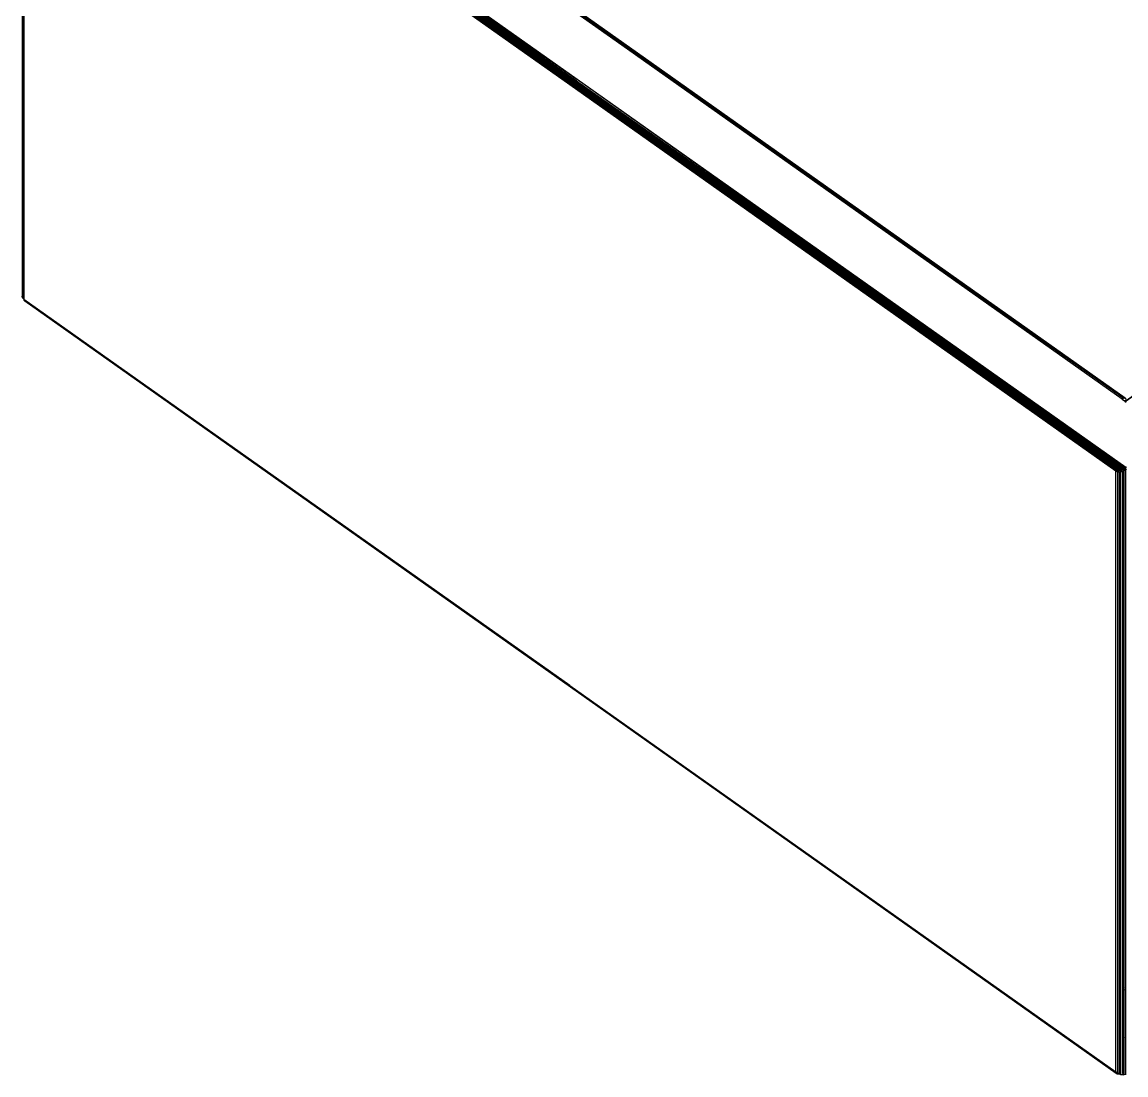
# Model space of a CAD drawing. Header units: inches. Extents: x 12 to 4610, y 7 to 3258.
# Drawn here: x 2523 to 3228, y 1514 to 2186 of the extents above; entities that cross this region are included whole.
import ezdxf

# ---------------------------------------------------------------- set-up
doc = ezdxf.new("R2010")
doc.units = ezdxf.units.IN
doc.header["$MEASUREMENT"] = 0

msp = doc.modelspace()

# ---------------------------------------------------------------- linework, layer by layer
for p, q in [((2905.61, 2170.85), (2586.08, 2396.8)), ((2586.98, 2396.88), (3226.23, 1945.46)), ((2905.61, 2170.85), (2586.98, 2396.88)), ((3226.23, 1945.46), (2587.87, 2396.85)), ((2522.63, 2394), (2522.63, 2010.75)), ((2522.94, 2392.92), (2522.94, 2009.67)), ((2872.47, 2145.45), (2523.8, 2392)), ((2523.8, 2392), (2523.8, 2008.75)), ((2523.84, 2392.47), (3221.62, 1899.11)), ((2872.47, 2145.45), (2523.84, 2392.47)), ((3221.62, 1899.11), (2523.95, 2392.97)), ((2523.95, 2392.97), (3222.16, 1899.35)), ((2524.12, 2393.49), (3222.78, 1899.61)), ((3222.16, 1899.35), (2524.12, 2393.49)), ((3222.78, 1899.61), (2524.36, 2394.03)), ((2524.36, 2394.03), (3223.48, 1899.89)), ((2524.65, 2394.56), (3224.23, 1900.17)), ((3223.48, 1899.89), (2524.65, 2394.56)), ((2524.99, 2395.09), (3225.04, 1900.42)), ((2524.99, 2395.09), (3224.23, 1900.17)), ((2525.38, 2395.58), (3225.89, 1900.63)), ((3225.04, 1900.42), (2525.38, 2395.58)), ((2525.79, 2396.04), (2877.12, 2149)), ((3225.89, 1900.63), (2525.79, 2396.04)), ((2525.79, 2396.04), (3226.77, 1900.79)), ((2877.12, 2149), (2526.8, 2396.71)), ((3226.23, 1945.46), (2588.71, 2396.68)), ((2588.71, 2396.68), (3227.15, 1945.49)), ((2589.57, 2396.33), (3227.15, 1945.49)), ((3868.71, 2396.71), (3227.14, 1943.48)), ((3227.14, 1943.48), (3867.37, 2396.43)), ((3227.15, 1945.49), (2866.8, 2200.33)), ((3225.14, 1944.9), (2905.61, 2170.85)), ((3226.23, 1945.46), (2905.61, 2170.85)), ((3549.1, 2169.83), (3227.14, 1943.48)), ((3221.15, 1898.91), (2872.47, 2145.45)), ((3221.62, 1899.11), (2872.47, 2145.45)), ((3226.77, 1900.79), (2877.12, 2149)), ((3227.1, 1901.06), (2877.12, 2149)), ((3227.43, 1901.29), (2877.12, 2149)), ((2522.94, 2009.67), (2522.63, 2010.75)), ((2523.8, 2008.75), (2522.94, 2009.67)), ((2523.8, 2008.75), (2872.47, 1762.2)), ((2523.87, 2008.23), (2523.8, 2008.75)), ((2524.04, 2007.8), (2523.87, 2008.23)), ((2872.47, 1762.2), (2523.87, 2008.23)), ((2523.87, 2008.23), (3221.36, 1514.72)), ((2524.32, 2007.49), (2524.04, 2007.8)), ((3221.36, 1514.72), (2524.04, 2007.8)), ((3221.98, 1514.24), (2524.32, 2007.49)), ((3221.36, 1514.72), (2524.32, 2007.49)), ((3226.23, 1945.46), (3225.14, 1944.9)), ((3225.14, 1944.9), (3226.66, 1943.83)), ((3227.15, 1945.49), (3226.23, 1945.46)), ((3226.66, 1943.83), (3227.84, 1944.66)), ((3226.66, 1943.83), (3227.14, 1943.48)), ((3227.14, 1943.48), (3227.82, 1943.01)), ((3227.76, 1945.01), (3227.15, 1945.49)), ((3221.62, 1899.11), (3221.15, 1898.91)), ((3221.15, 1515.65), (3221.15, 1898.91)), ((3221.15, 1898.91), (3222.09, 1898.58)), ((3221.9, 1899.23), (3221.62, 1899.11)), ((3222.16, 1899.35), (3221.9, 1899.23)), ((3222.09, 1898.58), (3221.9, 1899.23)), ((3222.09, 1898.58), (3222.56, 1899.2)), ((3222.56, 1898.98), (3222.09, 1898.58)), ((3222.09, 1898.58), (3223.19, 1898.47)), ((3222.09, 1898.58), (3222.09, 1514.81)), ((3222.78, 1899.61), (3222.16, 1899.35)), ((3222.16, 1899.35), (3222.83, 1899.59)), ((3222.56, 1899.2), (3222.83, 1899.59)), ((3223.03, 1899.38), (3222.56, 1898.98)), ((3222.56, 1899.2), (3222.56, 1898.98)), ((3223.48, 1899.89), (3222.78, 1899.61)), ((3222.83, 1899.59), (3222.78, 1899.61)), ((3222.83, 1899.59), (3223.48, 1899.89)), ((3222.83, 1899.59), (3223.03, 1899.61)), ((3223.03, 1899.61), (3223.34, 1899.65)), ((3223.34, 1899.65), (3223.03, 1899.38)), ((3223.03, 1899.38), (3223.03, 1899.61)), ((3223.19, 1898.47), (3224.37, 1898.6)), ((3223.19, 1898.47), (3223.19, 1514.17)), ((3223.34, 1899.65), (3223.69, 1899.69)), ((3223.76, 1899.99), (3223.48, 1899.89)), ((3223.48, 1899.89), (3223.85, 1899.93)), ((3223.69, 1899.69), (3224.58, 1899.79)), ((3224.37, 1898.6), (3223.69, 1899.69)), ((3224.12, 1900.12), (3223.76, 1899.99)), ((3223.76, 1899.99), (3223.85, 1899.93)), ((3223.85, 1899.93), (3223.91, 1899.94)), ((3224.17, 1900), (3223.91, 1899.94)), ((3223.91, 1899.94), (3224.32, 1899.98)), ((3224.23, 1900.17), (3224.12, 1900.12)), ((3224.24, 1900.04), (3224.12, 1900.12)), ((3224.24, 1900.04), (3224.17, 1900)), ((3225.04, 1900.42), (3224.23, 1900.17)), ((3224.23, 1900.17), (3224.48, 1900.15)), ((3224.48, 1900.15), (3224.24, 1900.04)), ((3224.32, 1899.98), (3224.24, 1900.04)), ((3224.32, 1899.98), (3224.68, 1900.01)), ((3224.64, 1899.81), (3224.37, 1898.6)), ((3224.37, 1898.6), (3225.51, 1898.97)), ((3224.37, 1513.78), (3224.37, 1898.6)), ((3224.71, 1900.13), (3224.48, 1900.15)), ((3224.58, 1899.79), (3224.64, 1899.81)), ((3224.64, 1899.81), (3224.97, 1899.93)), ((3224.64, 1899.81), (3225.18, 1899.78)), ((3224.71, 1900.13), (3224.68, 1900.01)), ((3224.68, 1900.01), (3224.82, 1900.03)), ((3224.71, 1900.13), (3224.82, 1900.03)), ((3224.71, 1900.13), (3225.16, 1900.1)), ((3224.82, 1900.03), (3225.24, 1900.07)), ((3224.97, 1899.93), (3225.3, 1900.05)), ((3224.97, 1899.93), (3225.18, 1899.78)), ((3225.89, 1900.63), (3225.04, 1900.42)), ((3225.24, 1900.07), (3225.16, 1900.1)), ((3225.37, 1900.02), (3225.18, 1899.78)), ((3225.18, 1899.78), (3225.79, 1899.75)), ((3225.24, 1900.07), (3225.24, 1900.1)), ((3225.24, 1900.07), (3225.31, 1900.09)), ((3225.3, 1900.05), (3225.33, 1900.08)), ((3225.37, 1900.02), (3225.3, 1900.05)), ((3225.31, 1900.09), (3225.33, 1900.08)), ((3225.33, 1900.08), (3225.42, 1900.09)), ((3225.33, 1900.08), (3225.38, 1900.04)), ((3225.38, 1900.04), (3225.37, 1900.02)), ((3225.42, 1900.09), (3225.38, 1900.04)), ((3225.42, 1900.09), (3225.6, 1900.3)), ((3225.42, 1900.09), (3225.64, 1900.2)), ((3225.89, 1899.96), (3225.42, 1900.09)), ((3225.42, 1900.09), (3225.89, 1899.91)), ((3225.51, 1898.97), (3225.64, 1899.04)), ((3225.51, 1898.97), (3225.51, 1662.96)), ((3225.6, 1900.3), (3225.64, 1900.34)), ((3225.64, 1900.27), (3225.6, 1900.3)), ((3225.64, 1900.34), (3225.81, 1900.54)), ((3225.64, 1900.27), (3225.64, 1900.34)), ((3225.7, 1900.23), (3225.64, 1900.27)), ((3225.64, 1900.2), (3225.64, 1900.27)), ((3225.64, 1900.2), (3225.7, 1900.23)), ((3225.64, 1899.04), (3225.89, 1899.19)), ((3225.64, 1662.84), (3225.64, 1899.04)), ((3225.7, 1900.23), (3225.89, 1900.32)), ((3225.79, 1899.75), (3226.08, 1899.73)), ((3225.81, 1900.54), (3225.89, 1900.63)), ((3225.89, 1900.49), (3225.81, 1900.54)), ((3225.98, 1900.65), (3225.89, 1900.63)), ((3225.89, 1900.63), (3225.98, 1900.48)), ((3225.89, 1900.49), (3225.89, 1900.63)), ((3225.89, 1900.32), (3225.89, 1900.49)), ((3225.98, 1900.43), (3225.89, 1900.49)), ((3225.89, 1900.32), (3225.98, 1900.36)), ((3225.89, 1899.91), (3225.89, 1899.96)), ((3225.98, 1899.94), (3225.89, 1899.96)), ((3225.89, 1899.91), (3225.98, 1899.88)), ((3225.89, 1899.19), (3225.98, 1899.24)), ((3225.89, 1662.6), (3225.89, 1899.19)), ((3226.27, 1900.7), (3225.98, 1900.65)), ((3225.98, 1900.48), (3225.98, 1900.65)), ((3225.98, 1900.48), (3226.03, 1900.39)), ((3225.98, 1900.43), (3225.98, 1900.48)), ((3225.98, 1900.36), (3225.98, 1900.43)), ((3226.03, 1900.39), (3225.98, 1900.43)), ((3225.98, 1900.36), (3226.03, 1900.39)), ((3225.98, 1899.88), (3225.98, 1899.94)), ((3226.19, 1899.88), (3225.98, 1899.94)), ((3225.98, 1899.88), (3226.32, 1899.75)), ((3225.98, 1899.24), (3226.32, 1899.45)), ((3225.98, 1662.52), (3225.98, 1899.24)), ((3226.03, 1900.39), (3226.32, 1900.54)), ((3226.32, 1899.64), (3226.08, 1899.73)), ((3226.08, 1899.73), (3226.32, 1899.72)), ((3226.32, 1899.79), (3226.19, 1899.88)), ((3226.32, 1899.84), (3226.19, 1899.88)), ((3226.32, 1900.71), (3226.27, 1900.7)), ((3226.27, 1900.7), (3226.32, 1900.66)), ((3226.31, 1662.2), (3226.32, 1899.45)), ((3226.77, 1900.79), (3226.32, 1900.71)), ((3226.32, 1900.71), (3226.78, 1900.77)), ((3226.32, 1900.66), (3226.32, 1900.71)), ((3226.32, 1900.54), (3226.32, 1900.66)), ((3226.32, 1900.66), (3226.43, 1900.59)), ((3226.32, 1900.54), (3226.43, 1900.59)), ((3226.32, 1899.79), (3226.32, 1899.84)), ((3226.36, 1899.83), (3226.32, 1899.84)), ((3226.32, 1899.75), (3226.32, 1899.79)), ((3226.43, 1899.71), (3226.32, 1899.79)), ((3226.32, 1899.75), (3226.43, 1899.71)), ((3226.32, 1899.64), (3226.32, 1899.72)), ((3226.32, 1899.72), (3226.43, 1899.71)), ((3226.51, 1899.56), (3226.32, 1899.64)), ((3226.32, 1899.45), (3226.51, 1899.56)), ((3226.36, 1899.83), (3226.43, 1899.71)), ((3226.7, 1899.74), (3226.36, 1899.83)), ((3226.43, 1900.59), (3226.78, 1900.77)), ((3226.43, 1899.71), (3226.64, 1899.69)), ((3226.43, 1899.71), (3226.51, 1899.56)), ((3226.51, 1899.56), (3226.64, 1899.69)), ((3226.51, 1661.82), (3226.51, 1899.56)), ((3226.64, 1899.69), (3226.7, 1899.74)), ((3226.64, 1899.69), (3227.09, 1899.64)), ((3227.09, 1899.64), (3226.7, 1899.74)), ((3227.1, 1901.06), (3226.77, 1900.79)), ((3226.78, 1900.77), (3226.77, 1900.79)), ((3226.78, 1900.77), (3226.85, 1900.51)), ((3226.85, 1900.51), (3227.1, 1901.06)), ((3226.85, 1900.51), (3227.23, 1900.71)), ((3226.85, 1900.51), (3226.93, 1900.22)), ((3226.93, 1900.22), (3227.23, 1900.58)), ((3227.23, 1900.27), (3226.93, 1900.22)), ((3226.93, 1900.22), (3226.98, 1900.03)), ((3226.93, 1900.22), (3227.08, 1900.12)), ((3226.98, 1900.03), (3227.08, 1900.12)), ((3226.98, 1900.03), (3227.01, 1899.93)), ((3227.15, 1900.07), (3227.01, 1899.93)), ((3227.01, 1899.93), (3227.09, 1899.64)), ((3227.01, 1899.93), (3227.29, 1899.89)), ((3227.08, 1900.12), (3227.23, 1900.27)), ((3227.08, 1900.12), (3227.15, 1900.07)), ((3227.09, 1899.64), (3227.29, 1899.78)), ((3227.23, 1901.15), (3227.1, 1901.06)), ((3227.1, 1901.06), (3227.23, 1900.96)), ((3227.29, 1900.21), (3227.15, 1900.07)), ((3227.15, 1900.07), (3227.29, 1899.97)), ((3227.29, 1901.2), (3227.23, 1901.15)), ((3227.23, 1900.96), (3227.23, 1901.15)), ((3227.23, 1900.71), (3227.23, 1900.96)), ((3227.23, 1900.96), (3227.29, 1900.92)), ((3227.23, 1900.71), (3227.29, 1900.75)), ((3227.23, 1900.58), (3227.23, 1900.71)), ((3227.23, 1900.58), (3227.29, 1900.66)), ((3227.23, 1900.27), (3227.23, 1900.58)), ((3227.23, 1900.27), (3227.29, 1900.34)), ((3227.37, 1901.25), (3227.29, 1901.2)), ((3227.29, 1901.2), (3227.29, 1900.92)), ((3227.29, 1900.92), (3227.29, 1900.75)), ((3227.29, 1900.92), (3227.37, 1900.86)), ((3227.29, 1900.75), (3227.37, 1900.79)), ((3227.29, 1900.75), (3227.29, 1900.66)), ((3227.29, 1900.66), (3227.37, 1900.75)), ((3227.29, 1900.66), (3227.29, 1900.34)), ((3227.29, 1900.34), (3227.37, 1900.48)), ((3227.43, 1900.35), (3227.29, 1900.21)), ((3227.43, 1900.35), (3227.29, 1900.34)), ((3227.29, 1900.34), (3227.29, 1900.21)), ((3227.29, 1900.21), (3227.29, 1899.97)), ((3227.29, 1899.97), (3227.43, 1899.88)), ((3227.29, 1899.97), (3227.29, 1899.89)), ((3227.29, 1899.89), (3227.43, 1899.88)), ((3227.29, 1899.89), (3227.29, 1899.78)), ((3227.29, 1899.78), (3227.43, 1899.88)), ((3227.29, 1899.78), (3227.3, 1513.96)), ((3227.43, 1901.29), (3227.37, 1901.25)), ((3227.43, 1901.24), (3227.37, 1901.25)), ((3227.37, 1901.25), (3227.37, 1900.86)), ((3227.37, 1900.86), (3227.43, 1900.82)), ((3227.37, 1900.86), (3227.37, 1900.79)), ((3227.37, 1900.79), (3227.43, 1900.82)), ((3227.37, 1900.79), (3227.37, 1900.75)), ((3227.37, 1900.75), (3227.37, 1900.48)), ((3227.37, 1900.48), (3227.43, 1900.58)), ((3227.43, 1901.29), (3227.83, 1901.74)), ((3227.43, 1901.24), (3227.43, 1901.29)), ((3227.43, 1900.82), (3227.43, 1901.24)), ((3227.43, 1900.58), (3227.43, 1900.82)), ((3227.43, 1900.35), (3227.43, 1900.58)), ((3227.43, 1899.88), (3227.43, 1900.35)), ((3227.8, 1900.29), (3227.43, 1899.88)), ((2872.47, 1762.2), (3221.15, 1515.65)), ((2872.47, 1762.2), (3221.36, 1514.72)), ((3225.64, 1662.84), (3225.51, 1662.96)), ((3225.51, 1662.96), (3225.51, 1662.4)), ((3225.51, 1662.4), (3225.64, 1662.27)), ((3225.51, 1662.4), (3225.51, 1658.27)), ((3225.51, 1658.27), (3225.64, 1658.36)), ((3225.51, 1658.27), (3225.51, 1571.06)), ((3225.64, 1662.27), (3225.64, 1662.84)), ((3225.64, 1658.36), (3225.64, 1662.27)), ((3225.64, 1570.84), (3225.64, 1658.36)), ((3225.98, 1662.52), (3225.89, 1662.6)), ((3225.89, 1662.04), (3225.89, 1662.6)), ((3225.89, 1662.04), (3225.98, 1661.95)), ((3225.89, 1658.54), (3225.89, 1662.04)), ((3225.89, 1658.54), (3225.94, 1658.58)), ((3225.89, 1570.41), (3225.89, 1658.54)), ((3225.94, 1658.58), (3225.98, 1658.62)), ((3226.31, 1662.2), (3225.98, 1662.52)), ((3225.98, 1661.95), (3225.98, 1662.52)), ((3225.98, 1661.95), (3226.31, 1661.64)), ((3225.98, 1658.62), (3225.98, 1661.95)), ((3225.98, 1658.62), (3226.32, 1659.07)), ((3225.98, 1570.26), (3225.98, 1658.62)), ((3226.32, 1662.18), (3226.31, 1662.2)), ((3226.31, 1661.64), (3226.32, 1662.18)), ((3226.31, 1661.64), (3226.32, 1661.61)), ((3226.51, 1661.82), (3226.32, 1662.18)), ((3226.32, 1661.61), (3226.51, 1661.25)), ((3226.32, 1659.07), (3226.32, 1661.61)), ((3226.32, 1659.07), (3226.51, 1659.32)), ((3226.32, 1569.67), (3226.32, 1659.07)), ((3226.51, 1661.25), (3226.51, 1661.82)), ((3226.51, 1659.32), (3226.51, 1661.25)), ((3226.51, 1569.34), (3226.51, 1659.32)), ((3225.64, 1570.84), (3225.51, 1571.06)), ((3225.51, 1571.06), (3225.51, 1570.96)), ((3225.51, 1570.96), (3225.64, 1570.74)), ((3225.51, 1570.96), (3225.51, 1569.7)), ((3225.51, 1569.7), (3225.64, 1569.47)), ((3225.51, 1569.7), (3225.51, 1569.6)), ((3225.64, 1569.37), (3225.51, 1569.6)), ((3225.51, 1569.6), (3225.51, 1568.81)), ((3225.51, 1568.81), (3225.64, 1568.72)), ((3225.51, 1568.55), (3225.51, 1568.81)), ((3225.51, 1568.55), (3225.64, 1568.49)), ((3225.51, 1568.55), (3225.51, 1568.41)), ((3225.51, 1568.41), (3225.64, 1568.32)), ((3225.51, 1568.41), (3225.51, 1568.25)), ((3225.64, 1568.15), (3225.51, 1568.25)), ((3225.51, 1568.25), (3225.51, 1567.96)), ((3225.64, 1567.86), (3225.51, 1567.96)), ((3225.51, 1567.96), (3225.51, 1567.78)), ((3225.64, 1567.69), (3225.51, 1567.78)), ((3225.51, 1567.78), (3225.51, 1567.72)), ((3225.64, 1567.63), (3225.51, 1567.72)), ((3225.51, 1567.72), (3225.51, 1567.59)), ((3225.51, 1567.59), (3225.64, 1567.5)), ((3225.51, 1567.59), (3225.51, 1567.55)), ((3225.51, 1567.55), (3225.64, 1567.46)), ((3225.51, 1567.55), (3225.51, 1567.47)), ((3225.51, 1567.47), (3225.64, 1567.37)), ((3225.51, 1567.47), (3225.51, 1567.42)), ((3225.64, 1567.33), (3225.51, 1567.42)), ((3225.51, 1567.42), (3225.51, 1567.25)), ((3225.64, 1567.15), (3225.51, 1567.25)), ((3225.51, 1566.98), (3225.51, 1567.25)), ((3225.64, 1566.92), (3225.51, 1566.98)), ((3225.51, 1566.98), (3225.51, 1566.86)), ((3225.51, 1566.86), (3225.64, 1566.77)), ((3225.51, 1566.86), (3225.51, 1566.68)), ((3225.51, 1566.68), (3225.64, 1566.59)), ((3225.51, 1566.68), (3225.51, 1566.21)), ((3225.64, 1566.12), (3225.51, 1566.21)), ((3225.51, 1566.21), (3225.51, 1566.16)), ((3225.51, 1566.16), (3225.64, 1566.06)), ((3225.51, 1566.16), (3225.51, 1565.9)), ((3225.51, 1565.9), (3225.64, 1565.81)), ((3225.51, 1565.9), (3225.51, 1556.29)), ((3225.64, 1570.74), (3225.64, 1570.84)), ((3225.64, 1569.47), (3225.64, 1570.74)), ((3225.64, 1569.37), (3225.64, 1569.47)), ((3225.64, 1568.72), (3225.64, 1569.37)), ((3225.64, 1568.49), (3225.64, 1568.72)), ((3225.64, 1568.49), (3225.64, 1568.32)), ((3225.64, 1568.15), (3225.64, 1568.32)), ((3225.64, 1567.86), (3225.64, 1568.15)), ((3225.64, 1567.69), (3225.64, 1567.86)), ((3225.64, 1567.63), (3225.64, 1567.69)), ((3225.64, 1567.5), (3225.64, 1567.63)), ((3225.64, 1567.46), (3225.64, 1567.5)), ((3225.64, 1567.37), (3225.64, 1567.46)), ((3225.64, 1567.33), (3225.64, 1567.37)), ((3225.64, 1567.15), (3225.64, 1567.33)), ((3225.64, 1566.92), (3225.64, 1567.15)), ((3225.64, 1566.92), (3225.64, 1566.77)), ((3225.64, 1566.59), (3225.64, 1566.77)), ((3225.64, 1566.12), (3225.64, 1566.59)), ((3225.64, 1566.06), (3225.64, 1566.12)), ((3225.64, 1565.81), (3225.64, 1566.06)), ((3225.64, 1556.19), (3225.64, 1565.81)), ((3225.98, 1570.26), (3225.89, 1570.41)), ((3225.89, 1570.31), (3225.89, 1570.41)), ((3225.89, 1570.31), (3225.98, 1570.16)), ((3225.89, 1569.04), (3225.89, 1570.31)), ((3225.89, 1569.04), (3225.98, 1568.9)), ((3225.89, 1568.94), (3225.89, 1569.04)), ((3225.98, 1568.79), (3225.89, 1568.94)), ((3225.89, 1568.54), (3225.89, 1568.94)), ((3225.89, 1568.54), (3225.98, 1568.48)), ((3225.89, 1568.28), (3225.89, 1568.54)), ((3225.98, 1568.25), (3225.89, 1568.28)), ((3225.89, 1568.14), (3225.89, 1568.28)), ((3225.89, 1568.14), (3225.98, 1568.08)), ((3225.89, 1567.98), (3225.89, 1568.14)), ((3225.98, 1567.92), (3225.89, 1567.98)), ((3225.89, 1567.69), (3225.89, 1567.98)), ((3225.98, 1567.62), (3225.89, 1567.69)), ((3225.89, 1567.51), (3225.89, 1567.69)), ((3225.98, 1567.45), (3225.89, 1567.51)), ((3225.89, 1567.45), (3225.89, 1567.51)), ((3225.98, 1567.39), (3225.89, 1567.45)), ((3225.89, 1567.32), (3225.89, 1567.45)), ((3225.89, 1567.32), (3225.98, 1567.26)), ((3225.89, 1567.28), (3225.89, 1567.32)), ((3225.89, 1567.28), (3225.98, 1567.22)), ((3225.89, 1567.2), (3225.89, 1567.28)), ((3225.89, 1567.2), (3225.98, 1567.14)), ((3225.89, 1567.15), (3225.89, 1567.2)), ((3225.98, 1567.09), (3225.89, 1567.15)), ((3225.89, 1566.98), (3225.89, 1567.15)), ((3225.98, 1566.92), (3225.89, 1566.98)), ((3225.89, 1566.71), (3225.89, 1566.98)), ((3225.98, 1566.68), (3225.89, 1566.71)), ((3225.89, 1566.59), (3225.89, 1566.71)), ((3225.89, 1566.59), (3225.98, 1566.53)), ((3225.89, 1566.41), (3225.89, 1566.59)), ((3225.89, 1566.41), (3225.98, 1566.35)), ((3225.89, 1565.94), (3225.89, 1566.41)), ((3225.98, 1565.88), (3225.89, 1565.94)), ((3225.89, 1565.89), (3225.89, 1565.94)), ((3225.89, 1565.89), (3225.98, 1565.82)), ((3225.89, 1565.63), (3225.89, 1565.89)), ((3225.89, 1565.63), (3225.98, 1565.57)), ((3225.89, 1556.02), (3225.89, 1565.63)), ((3226.32, 1569.67), (3225.98, 1570.26)), ((3225.98, 1570.16), (3225.98, 1570.26)), ((3225.98, 1570.16), (3226.32, 1569.57)), ((3225.98, 1568.9), (3225.98, 1570.16)), ((3225.98, 1568.9), (3226.32, 1568.3)), ((3225.98, 1568.79), (3225.98, 1568.9)), ((3226.28, 1568.26), (3225.98, 1568.79)), ((3225.98, 1568.48), (3225.98, 1568.79)), ((3225.98, 1568.48), (3226.28, 1568.26)), ((3225.98, 1568.25), (3225.98, 1568.48)), ((3225.98, 1568.22), (3225.98, 1568.25)), ((3225.98, 1568.22), (3226.32, 1568)), ((3225.98, 1568.08), (3225.98, 1568.22)), ((3225.98, 1568.08), (3226.32, 1567.84)), ((3225.98, 1567.92), (3225.98, 1568.08)), ((3226.32, 1567.67), (3225.98, 1567.92)), ((3225.98, 1567.62), (3225.98, 1567.92)), ((3226.32, 1567.38), (3225.98, 1567.62)), ((3225.98, 1567.45), (3225.98, 1567.62)), ((3226.32, 1567.2), (3225.98, 1567.45)), ((3225.98, 1567.39), (3225.98, 1567.45)), ((3226.32, 1567.14), (3225.98, 1567.39)), ((3225.98, 1567.26), (3225.98, 1567.39)), ((3225.98, 1567.26), (3226.32, 1567.01)), ((3225.98, 1567.22), (3225.98, 1567.26)), ((3225.98, 1567.22), (3226.32, 1566.97)), ((3225.98, 1567.14), (3225.98, 1567.22)), ((3225.98, 1567.14), (3226.32, 1566.89)), ((3225.98, 1567.09), (3225.98, 1567.14)), ((3226.32, 1566.84), (3225.98, 1567.09)), ((3225.98, 1566.92), (3225.98, 1567.09)), ((3226.32, 1566.67), (3225.98, 1566.92)), ((3225.98, 1566.68), (3225.98, 1566.92)), ((3225.98, 1566.65), (3225.98, 1566.68)), ((3226.32, 1566.44), (3225.98, 1566.65)), ((3225.98, 1566.53), (3225.98, 1566.65)), ((3225.98, 1566.53), (3226.32, 1566.28)), ((3225.98, 1566.35), (3225.98, 1566.53)), ((3225.98, 1566.35), (3226.32, 1566.1)), ((3225.98, 1565.88), (3225.98, 1566.35)), ((3226.32, 1565.64), (3225.98, 1565.88)), ((3225.98, 1565.82), (3225.98, 1565.88)), ((3225.98, 1565.82), (3226.32, 1565.58)), ((3225.98, 1565.57), (3225.98, 1565.82)), ((3225.98, 1565.57), (3226.32, 1565.32)), ((3225.98, 1555.95), (3225.98, 1565.57)), ((3226.32, 1568.24), (3226.28, 1568.26)), ((3226.51, 1569.34), (3226.32, 1569.67)), ((3226.32, 1569.57), (3226.32, 1569.67)), ((3226.32, 1569.57), (3226.51, 1569.24)), ((3226.32, 1568.3), (3226.32, 1569.57)), ((3226.32, 1568.3), (3226.39, 1568.19)), ((3226.32, 1568.24), (3226.32, 1568.3)), ((3226.32, 1568.19), (3226.32, 1568.24)), ((3226.32, 1568.24), (3226.39, 1568.19)), ((3226.51, 1567.87), (3226.32, 1568.19)), ((3226.32, 1568), (3226.32, 1568.19)), ((3226.32, 1568), (3226.32, 1567.97)), ((3226.32, 1567.97), (3226.51, 1567.87)), ((3226.32, 1567.84), (3226.32, 1567.97)), ((3226.32, 1567.84), (3226.51, 1567.7)), ((3226.32, 1567.67), (3226.32, 1567.84)), ((3226.51, 1567.54), (3226.32, 1567.67)), ((3226.32, 1567.38), (3226.32, 1567.67)), ((3226.51, 1567.24), (3226.32, 1567.38)), ((3226.32, 1567.2), (3226.32, 1567.38)), ((3226.51, 1567.07), (3226.32, 1567.2)), ((3226.32, 1567.14), (3226.32, 1567.2)), ((3226.51, 1567.01), (3226.32, 1567.14)), ((3226.32, 1567.01), (3226.32, 1567.14)), ((3226.32, 1567.01), (3226.51, 1566.88)), ((3226.32, 1566.97), (3226.32, 1567.01)), ((3226.32, 1566.97), (3226.51, 1566.84)), ((3226.32, 1566.89), (3226.32, 1566.97)), ((3226.32, 1566.89), (3226.51, 1566.76)), ((3226.32, 1566.84), (3226.32, 1566.89)), ((3226.51, 1566.71), (3226.32, 1566.84)), ((3226.32, 1566.67), (3226.32, 1566.84)), ((3226.51, 1566.54), (3226.32, 1566.67)), ((3226.32, 1566.44), (3226.32, 1566.67)), ((3226.32, 1566.41), (3226.32, 1566.44)), ((3226.51, 1566.3), (3226.32, 1566.41)), ((3226.32, 1566.28), (3226.32, 1566.41)), ((3226.32, 1566.28), (3226.51, 1566.15)), ((3226.32, 1566.1), (3226.32, 1566.28)), ((3226.32, 1566.1), (3226.51, 1565.97)), ((3226.32, 1565.64), (3226.32, 1566.1)), ((3226.51, 1565.5), (3226.32, 1565.64)), ((3226.32, 1565.58), (3226.32, 1565.64)), ((3226.32, 1565.58), (3226.51, 1565.44)), ((3226.32, 1565.32), (3226.32, 1565.58)), ((3226.32, 1565.32), (3226.51, 1565.19)), ((3226.32, 1555.71), (3226.32, 1565.32)), ((3226.39, 1568.19), (3226.51, 1567.98)), ((3226.39, 1568.19), (3226.51, 1568.1)), ((3226.51, 1569.24), (3226.51, 1569.34)), ((3226.51, 1568.1), (3226.51, 1569.24)), ((3226.51, 1567.98), (3226.51, 1568.1)), ((3226.51, 1567.87), (3226.51, 1567.98)), ((3226.51, 1567.87), (3226.51, 1567.7)), ((3226.51, 1567.54), (3226.51, 1567.7)), ((3226.51, 1567.24), (3226.51, 1567.54)), ((3226.51, 1567.07), (3226.51, 1567.24)), ((3226.51, 1567.01), (3226.51, 1567.07)), ((3226.51, 1566.88), (3226.51, 1567.01)), ((3226.51, 1566.84), (3226.51, 1566.88)), ((3226.51, 1566.76), (3226.51, 1566.84)), ((3226.51, 1566.71), (3226.51, 1566.76)), ((3226.51, 1566.54), (3226.51, 1566.71)), ((3226.51, 1566.3), (3226.51, 1566.54)), ((3226.51, 1566.3), (3226.51, 1566.15)), ((3226.51, 1565.97), (3226.51, 1566.15)), ((3226.51, 1565.5), (3226.51, 1565.97)), ((3226.51, 1565.44), (3226.51, 1565.5)), ((3226.51, 1565.19), (3226.51, 1565.44)), ((3226.51, 1555.57), (3226.51, 1565.19)), ((3225.64, 1556.19), (3225.51, 1556.29)), ((3225.51, 1556.29), (3225.51, 1554.29)), ((3225.51, 1554.29), (3225.64, 1554.19)), ((3225.51, 1554.29), (3225.51, 1553.89)), ((3225.64, 1553.79), (3225.51, 1553.89)), ((3225.51, 1553.89), (3225.51, 1551.89)), ((3225.51, 1551.89), (3225.64, 1551.79)), ((3225.51, 1551.89), (3225.51, 1545.56)), ((3225.64, 1554.19), (3225.64, 1556.19)), ((3225.64, 1553.79), (3225.64, 1554.19)), ((3225.64, 1551.79), (3225.64, 1553.79)), ((3225.64, 1545.46), (3225.64, 1551.79)), ((3225.98, 1555.95), (3225.89, 1556.02)), ((3225.89, 1554.02), (3225.89, 1556.02)), ((3225.89, 1554.02), (3225.98, 1553.95)), ((3225.89, 1553.62), (3225.89, 1554.02)), ((3225.98, 1553.55), (3225.89, 1553.62)), ((3225.89, 1551.62), (3225.89, 1553.62)), ((3225.89, 1551.62), (3225.98, 1551.55)), ((3225.89, 1545.29), (3225.89, 1551.62)), ((3226.32, 1555.71), (3225.98, 1555.95)), ((3225.98, 1553.95), (3225.98, 1555.95)), ((3225.98, 1553.95), (3226.32, 1553.71)), ((3225.98, 1553.55), (3225.98, 1553.95)), ((3226.32, 1553.31), (3225.98, 1553.55)), ((3225.98, 1551.55), (3225.98, 1553.55)), ((3225.98, 1551.55), (3226.32, 1551.31)), ((3225.98, 1545.23), (3225.98, 1551.55)), ((3226.51, 1555.57), (3226.32, 1555.71)), ((3226.32, 1553.71), (3226.32, 1555.71)), ((3226.32, 1553.71), (3226.51, 1553.57)), ((3226.32, 1553.31), (3226.32, 1553.71)), ((3226.51, 1553.17), (3226.32, 1553.31)), ((3226.32, 1551.31), (3226.32, 1553.31)), ((3226.32, 1551.31), (3226.51, 1551.17)), ((3226.32, 1544.98), (3226.32, 1551.31)), ((3226.51, 1553.57), (3226.51, 1555.57)), ((3226.51, 1553.17), (3226.51, 1553.57)), ((3226.51, 1551.17), (3226.51, 1553.17)), ((3226.51, 1544.85), (3226.51, 1551.17)), ((3225.51, 1545.56), (3225.64, 1545.46)), ((3225.51, 1545.56), (3225.51, 1545.2)), ((3225.51, 1545.2), (3225.64, 1545.1)), ((3225.51, 1545.2), (3225.51, 1544.97)), ((3225.51, 1544.97), (3225.64, 1544.88)), ((3225.51, 1544.97), (3225.51, 1544.9)), ((3225.51, 1544.9), (3225.64, 1544.81)), ((3225.51, 1544.9), (3225.51, 1544.74)), ((3225.51, 1544.74), (3225.64, 1544.64)), ((3225.51, 1544.74), (3225.51, 1544.69)), ((3225.51, 1544.69), (3225.64, 1544.59)), ((3225.51, 1544.69), (3225.51, 1544.58)), ((3225.51, 1544.58), (3225.64, 1544.49)), ((3225.51, 1544.58), (3225.51, 1544.52)), ((3225.51, 1544.52), (3225.64, 1544.43)), ((3225.51, 1544.52), (3225.51, 1544.14)), ((3225.64, 1544.05), (3225.51, 1544.14)), ((3225.51, 1544.14), (3225.51, 1543.42)), ((3225.64, 1545.1), (3225.64, 1545.46)), ((3225.64, 1544.88), (3225.64, 1545.1)), ((3225.64, 1544.81), (3225.64, 1544.88)), ((3225.64, 1544.64), (3225.64, 1544.81)), ((3225.64, 1544.59), (3225.64, 1544.64)), ((3225.64, 1544.49), (3225.64, 1544.59)), ((3225.64, 1544.43), (3225.64, 1544.49)), ((3225.64, 1544.05), (3225.64, 1544.43)), ((3225.64, 1543.32), (3225.64, 1544.05)), ((3225.89, 1545.29), (3225.98, 1545.23)), ((3225.89, 1544.92), (3225.89, 1545.29)), ((3225.89, 1544.92), (3225.98, 1544.86)), ((3225.89, 1544.7), (3225.89, 1544.92)), ((3225.89, 1544.7), (3225.98, 1544.64)), ((3225.89, 1544.63), (3225.89, 1544.7)), ((3225.89, 1544.63), (3225.98, 1544.57)), ((3225.89, 1544.47), (3225.89, 1544.63)), ((3225.89, 1544.47), (3225.98, 1544.4)), ((3225.89, 1544.41), (3225.89, 1544.47)), ((3225.89, 1544.41), (3225.98, 1544.35)), ((3225.89, 1544.31), (3225.89, 1544.41)), ((3225.89, 1544.31), (3225.98, 1544.25)), ((3225.89, 1544.25), (3225.89, 1544.31)), ((3225.89, 1544.25), (3225.98, 1544.19)), ((3225.89, 1543.87), (3225.89, 1544.25)), ((3225.98, 1543.81), (3225.89, 1543.87)), ((3225.89, 1543.15), (3225.89, 1543.87)), ((3225.98, 1545.23), (3226.32, 1544.98)), ((3225.98, 1544.86), (3225.98, 1545.23)), ((3225.98, 1544.86), (3226.32, 1544.62)), ((3225.98, 1544.64), (3225.98, 1544.86)), ((3225.98, 1544.64), (3226.32, 1544.39)), ((3225.98, 1544.57), (3225.98, 1544.64)), ((3225.98, 1544.57), (3226.32, 1544.32)), ((3225.98, 1544.4), (3225.98, 1544.57)), ((3225.98, 1544.4), (3226.32, 1544.16)), ((3225.98, 1544.35), (3225.98, 1544.4)), ((3225.98, 1544.35), (3226.32, 1544.11)), ((3225.98, 1544.25), (3225.98, 1544.35)), ((3225.98, 1544.25), (3226.32, 1544)), ((3225.98, 1544.19), (3225.98, 1544.25)), ((3225.98, 1544.19), (3226.32, 1543.95)), ((3225.98, 1543.81), (3225.98, 1544.19)), ((3226.32, 1543.57), (3225.98, 1543.81)), ((3225.98, 1543.09), (3225.98, 1543.81)), ((3226.32, 1544.98), (3226.51, 1544.85)), ((3226.32, 1544.62), (3226.32, 1544.98)), ((3226.32, 1544.62), (3226.51, 1544.48)), ((3226.32, 1544.39), (3226.32, 1544.62)), ((3226.32, 1544.39), (3226.51, 1544.26)), ((3226.32, 1544.32), (3226.32, 1544.39)), ((3226.32, 1544.32), (3226.51, 1544.19)), ((3226.32, 1544.16), (3226.32, 1544.32)), ((3226.32, 1544.16), (3226.51, 1544.02)), ((3226.32, 1544.11), (3226.32, 1544.16)), ((3226.32, 1544.11), (3226.51, 1543.97)), ((3226.32, 1544), (3226.32, 1544.11)), ((3226.32, 1544), (3226.51, 1543.87)), ((3226.32, 1543.95), (3226.32, 1544)), ((3226.32, 1543.95), (3226.51, 1543.81)), ((3226.32, 1543.57), (3226.32, 1543.95)), ((3226.51, 1544.48), (3226.51, 1544.85)), ((3226.51, 1544.26), (3226.51, 1544.48)), ((3226.51, 1544.19), (3226.51, 1544.26)), ((3226.51, 1544.02), (3226.51, 1544.19)), ((3226.51, 1543.97), (3226.51, 1544.02)), ((3226.51, 1543.87), (3226.51, 1543.97)), ((3226.51, 1543.81), (3226.51, 1543.87)), ((3226.51, 1543.43), (3226.51, 1543.81)), ((3225.64, 1543.32), (3225.51, 1543.42)), ((3225.51, 1543.42), (3225.51, 1542.97)), ((3225.64, 1542.88), (3225.51, 1542.97)), ((3225.51, 1542.97), (3225.51, 1542.83)), ((3225.51, 1542.83), (3225.64, 1542.73)), ((3225.51, 1542.83), (3225.51, 1542.57)), ((3225.51, 1542.57), (3225.64, 1542.48)), ((3225.51, 1542.57), (3225.51, 1542.5)), ((3225.51, 1542.5), (3225.64, 1542.4)), ((3225.51, 1542.5), (3225.51, 1542.4)), ((3225.51, 1542.4), (3225.64, 1542.3)), ((3225.51, 1542.4), (3225.51, 1542.19)), ((3225.51, 1542.19), (3225.64, 1542.1)), ((3225.51, 1542.19), (3225.51, 1542.14)), ((3225.51, 1542.14), (3225.64, 1542.05)), ((3225.51, 1542.14), (3225.51, 1542.07)), ((3225.51, 1542.07), (3225.64, 1541.98)), ((3225.51, 1542.07), (3225.51, 1541.2)), ((3225.64, 1541.11), (3225.51, 1541.2)), ((3225.51, 1541.2), (3225.51, 1540.57)), ((3225.64, 1540.48), (3225.51, 1540.57)), ((3225.51, 1540.57), (3225.51, 1539.88)), ((3225.51, 1539.88), (3225.64, 1539.79)), ((3225.51, 1539.88), (3225.51, 1539.4)), ((3225.51, 1539.4), (3225.64, 1539.3)), ((3225.51, 1539.4), (3225.51, 1538.99)), ((3225.64, 1538.89), (3225.51, 1538.99)), ((3225.51, 1538.99), (3225.51, 1538.03)), ((3225.51, 1538.03), (3225.64, 1537.94)), ((3225.51, 1538.03), (3225.51, 1537.49)), ((3225.64, 1537.4), (3225.51, 1537.49)), ((3225.51, 1537.49), (3225.51, 1537.16)), ((3225.64, 1537.06), (3225.51, 1537.16)), ((3225.51, 1537.16), (3225.51, 1535.74)), ((3225.64, 1542.88), (3225.64, 1543.32)), ((3225.64, 1542.73), (3225.64, 1542.88)), ((3225.64, 1542.48), (3225.64, 1542.73)), ((3225.64, 1542.4), (3225.64, 1542.48)), ((3225.64, 1542.3), (3225.64, 1542.4)), ((3225.64, 1542.1), (3225.64, 1542.3)), ((3225.64, 1542.05), (3225.64, 1542.1)), ((3225.64, 1541.98), (3225.64, 1542.05)), ((3225.64, 1541.11), (3225.64, 1541.98)), ((3225.64, 1540.48), (3225.64, 1541.11)), ((3225.64, 1539.79), (3225.64, 1540.48)), ((3225.64, 1539.3), (3225.64, 1539.79)), ((3225.64, 1538.89), (3225.64, 1539.3)), ((3225.64, 1537.94), (3225.64, 1538.89)), ((3225.64, 1537.4), (3225.64, 1537.94)), ((3225.64, 1537.06), (3225.64, 1537.4)), ((3225.64, 1535.65), (3225.64, 1537.06)), ((3225.98, 1543.09), (3225.89, 1543.15)), ((3225.89, 1542.7), (3225.89, 1543.15)), ((3225.98, 1542.64), (3225.89, 1542.7)), ((3225.89, 1542.56), (3225.89, 1542.7)), ((3225.89, 1542.56), (3225.98, 1542.5)), ((3225.89, 1542.3), (3225.89, 1542.56)), ((3225.89, 1542.3), (3225.98, 1542.24)), ((3225.89, 1542.23), (3225.89, 1542.3)), ((3225.89, 1542.23), (3225.98, 1542.17)), ((3225.89, 1542.13), (3225.89, 1542.23)), ((3225.89, 1542.13), (3225.98, 1542.07)), ((3225.89, 1541.92), (3225.89, 1542.13)), ((3225.89, 1541.92), (3225.98, 1541.86)), ((3225.89, 1541.87), (3225.89, 1541.92)), ((3225.89, 1541.87), (3225.98, 1541.81)), ((3225.89, 1541.8), (3225.89, 1541.87)), ((3225.89, 1541.8), (3225.98, 1541.74)), ((3225.89, 1540.93), (3225.89, 1541.8)), ((3225.98, 1540.87), (3225.89, 1540.93)), ((3225.89, 1540.3), (3225.89, 1540.93)), ((3225.98, 1540.24), (3225.89, 1540.3)), ((3225.89, 1539.61), (3225.89, 1540.3)), ((3225.89, 1539.61), (3225.98, 1539.55)), ((3225.89, 1539.13), (3225.89, 1539.61)), ((3225.89, 1539.13), (3225.98, 1539.07)), ((3225.89, 1538.72), (3225.89, 1539.13)), ((3225.98, 1538.65), (3225.89, 1538.72)), ((3225.89, 1537.76), (3225.89, 1538.72)), ((3225.89, 1537.76), (3225.98, 1537.7)), ((3225.89, 1537.22), (3225.89, 1537.76)), ((3225.98, 1537.16), (3225.89, 1537.22)), ((3225.89, 1536.91), (3225.89, 1537.22)), ((3225.98, 1536.99), (3225.89, 1536.91)), ((3225.89, 1535.49), (3225.89, 1536.91)), ((3226.32, 1542.84), (3225.98, 1543.09)), ((3225.98, 1542.64), (3225.98, 1543.09)), ((3226.32, 1542.39), (3225.98, 1542.64)), ((3225.98, 1542.5), (3225.98, 1542.64)), ((3225.98, 1542.5), (3226.32, 1542.25)), ((3225.98, 1542.24), (3225.98, 1542.5)), ((3225.98, 1542.24), (3226.32, 1541.99)), ((3225.98, 1542.17), (3225.98, 1542.24)), ((3225.98, 1542.17), (3226.32, 1541.92)), ((3225.98, 1542.07), (3225.98, 1542.17)), ((3225.98, 1542.07), (3226.32, 1541.82)), ((3225.98, 1541.86), (3225.98, 1542.07)), ((3225.98, 1541.86), (3226.32, 1541.62)), ((3225.98, 1541.81), (3225.98, 1541.86)), ((3225.98, 1541.81), (3226.32, 1541.57)), ((3225.98, 1541.74), (3225.98, 1541.81)), ((3225.98, 1541.74), (3226.32, 1541.5)), ((3225.98, 1540.87), (3225.98, 1541.74)), ((3225.98, 1540.24), (3225.98, 1540.87)), ((3226.32, 1540.62), (3225.98, 1540.87)), ((3226.32, 1539.99), (3225.98, 1540.24)), ((3225.98, 1539.55), (3225.98, 1540.24)), ((3225.98, 1539.55), (3226.32, 1539.3)), ((3225.98, 1539.07), (3225.98, 1539.55)), ((3225.98, 1539.07), (3226.32, 1538.82)), ((3225.98, 1538.65), (3225.98, 1539.07)), ((3226.32, 1538.41), (3225.98, 1538.65)), ((3225.98, 1537.7), (3225.98, 1538.65)), ((3225.98, 1537.7), (3226.32, 1537.45)), ((3225.98, 1537.16), (3225.98, 1537.7)), ((3226.08, 1537.08), (3225.98, 1537.16)), ((3225.98, 1536.99), (3225.98, 1537.16)), ((3226.08, 1537.08), (3225.98, 1536.99)), ((3225.98, 1535.57), (3225.98, 1536.99)), ((3226.32, 1537.3), (3226.08, 1537.08)), ((3226.32, 1536.91), (3226.08, 1537.08)), ((3226.51, 1543.43), (3226.32, 1543.57)), ((3226.32, 1542.84), (3226.32, 1543.57)), ((3226.51, 1542.71), (3226.32, 1542.84)), ((3226.32, 1542.39), (3226.32, 1542.84)), ((3226.51, 1542.26), (3226.32, 1542.39)), ((3226.32, 1542.25), (3226.32, 1542.39)), ((3226.32, 1542.25), (3226.51, 1542.12)), ((3226.32, 1541.99), (3226.32, 1542.25)), ((3226.32, 1541.99), (3226.51, 1541.86)), ((3226.32, 1541.92), (3226.32, 1541.99)), ((3226.32, 1541.92), (3226.48, 1541.81)), ((3226.32, 1541.82), (3226.32, 1541.92)), ((3226.32, 1541.82), (3226.48, 1541.71)), ((3226.32, 1541.62), (3226.32, 1541.82)), ((3226.32, 1541.62), (3226.48, 1541.51)), ((3226.32, 1541.57), (3226.32, 1541.62)), ((3226.32, 1541.57), (3226.51, 1541.44)), ((3226.32, 1541.5), (3226.32, 1541.57)), ((3226.32, 1541.5), (3226.51, 1541.36)), ((3226.32, 1540.62), (3226.32, 1541.5)), ((3226.51, 1540.48), (3226.32, 1540.62)), ((3226.32, 1539.99), (3226.32, 1540.62)), ((3226.51, 1539.86), (3226.32, 1539.99)), ((3226.32, 1539.3), (3226.32, 1539.99)), ((3226.32, 1539.3), (3226.51, 1539.17)), ((3226.32, 1538.82), (3226.32, 1539.3)), ((3226.32, 1538.82), (3226.51, 1538.69)), ((3226.32, 1538.41), (3226.32, 1538.82)), ((3226.51, 1538.27), (3226.32, 1538.41)), ((3226.32, 1537.45), (3226.32, 1538.41)), ((3226.32, 1537.45), (3226.42, 1537.39)), ((3226.32, 1537.3), (3226.32, 1537.45)), ((3226.42, 1537.39), (3226.32, 1537.3)), ((3226.32, 1536.91), (3226.32, 1537.3)), ((3226.32, 1535.89), (3226.32, 1536.91)), ((3226.51, 1536.78), (3226.32, 1536.91)), ((3226.51, 1537.52), (3226.42, 1537.39)), ((3226.48, 1541.81), (3226.51, 1541.86)), ((3226.51, 1541.83), (3226.48, 1541.81)), ((3226.48, 1541.71), (3226.48, 1541.81)), ((3226.48, 1541.51), (3226.48, 1541.71)), ((3226.48, 1541.71), (3226.51, 1541.69)), ((3226.48, 1541.51), (3226.51, 1541.55)), ((3226.51, 1541.44), (3226.48, 1541.51)), ((3226.51, 1542.71), (3226.51, 1543.43)), ((3226.51, 1542.26), (3226.51, 1542.71)), ((3226.51, 1542.12), (3226.51, 1542.26)), ((3226.51, 1541.86), (3226.51, 1542.12)), ((3226.51, 1541.83), (3226.51, 1541.86)), ((3226.51, 1541.69), (3226.51, 1541.83)), ((3226.51, 1541.55), (3226.51, 1541.69)), ((3226.51, 1541.44), (3226.51, 1541.55)), ((3226.51, 1541.36), (3226.51, 1541.44)), ((3226.51, 1540.48), (3226.51, 1541.36)), ((3226.51, 1539.86), (3226.51, 1540.48)), ((3226.51, 1539.17), (3226.51, 1539.86)), ((3226.51, 1538.69), (3226.51, 1539.17)), ((3226.51, 1538.27), (3226.51, 1538.69)), ((3226.51, 1537.52), (3226.51, 1538.27)), ((3226.51, 1536.78), (3226.51, 1537.52)), ((3226.51, 1536.06), (3226.51, 1536.78)), ((3225.51, 1535.74), (3225.64, 1535.65)), ((3225.51, 1535.74), (3225.51, 1516.24)), ((3225.64, 1516.24), (3225.64, 1535.65)), ((3225.89, 1535.49), (3225.98, 1535.57)), ((3225.89, 1514.77), (3225.89, 1535.49)), ((3225.98, 1535.57), (3226.32, 1535.89)), ((3225.98, 1534.02), (3225.98, 1535.57)), ((3226.32, 1535.05), (3225.98, 1534.02)), ((3225.98, 1534.02), (3225.98, 1514.83)), ((3226.32, 1535.89), (3226.51, 1536.06)), ((3226.32, 1535.05), (3226.32, 1535.89)), ((3226.51, 1535.2), (3226.32, 1535.05)), ((3226.51, 1535.2), (3226.51, 1536.06)), ((3226.51, 1514.8), (3226.51, 1535.2)), ((3221.87, 1515), (3221.15, 1515.65)), ((3221.15, 1515.65), (3221.18, 1515.49)), ((3225.51, 1516.24), (3225.64, 1516.24)), ((3225.51, 1516.24), (3225.51, 1514.83)), ((3225.64, 1514.83), (3225.64, 1516.24)), ((3221.87, 1515), (3221.18, 1515.49)), ((3221.18, 1515.49), (3221.36, 1514.72)), ((3221.36, 1514.72), (3221.98, 1514.24)), ((3221.87, 1515), (3222.09, 1514.81)), ((3221.98, 1514.24), (3222.89, 1514.28)), ((3222.38, 1514.64), (3222.09, 1514.81)), ((3222.89, 1514.28), (3222.38, 1514.64)), ((3222.96, 1514.31), (3222.38, 1514.64)), ((3222.89, 1514.28), (3222.96, 1514.31)), ((3223.19, 1514.17), (3222.96, 1514.31)), ((3224.37, 1513.78), (3223.19, 1514.17)), ((3225.51, 1513.63), (3224.37, 1513.78)), ((3225.51, 1514.83), (3225.64, 1514.83)), ((3225.51, 1514.83), (3225.51, 1514.76)), ((3225.51, 1514.76), (3225.64, 1514.75)), ((3225.51, 1514.76), (3225.51, 1514.4)), ((3225.51, 1514.4), (3226.51, 1513.7)), ((3225.51, 1514.4), (3225.51, 1513.63)), ((3226.51, 1513.7), (3225.51, 1513.63)), ((3225.64, 1514.75), (3225.64, 1514.83)), ((3225.64, 1514.75), (3225.89, 1514.77)), ((3225.64, 1514.75), (3226.51, 1514.59)), ((3226.51, 1513.7), (3225.64, 1514.75)), ((3225.89, 1514.77), (3225.98, 1514.83)), ((3225.89, 1514.77), (3226.51, 1514.8)), ((3226.51, 1514.64), (3225.89, 1514.77)), ((3225.98, 1514.83), (3226.51, 1514.8)), ((3226.51, 1514.64), (3226.51, 1514.8)), ((3226.51, 1514.59), (3226.51, 1514.64)), ((3226.51, 1513.7), (3226.51, 1514.59)), ((3227.3, 1513.96), (3226.51, 1513.7)), ((3227.8, 1514.36), (3227.3, 1513.96))]:
    msp.add_line(p, q)

doc.saveas('drawing.dxf')
